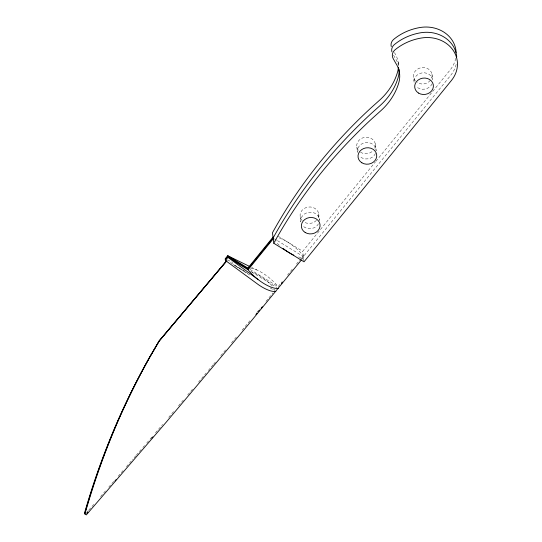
<?xml version="1.0" encoding="UTF-8"?>
<svg xmlns="http://www.w3.org/2000/svg" width="542" height="542" viewBox="0 0 542 542"><rect width="100%" height="100%" fill="white"/><g stroke="black" fill="none" stroke-linecap="round" stroke-linejoin="round"><path stroke-width="0.41" stroke-dasharray="2.71 2.03" d="M303.927 261.068L302.727 251.312L375.376 161.943M375.911 161.286L450.151 69.945A31.28 27.385 -7 0 0 455.747 58.116M250.031 269.415L278.127 286.657L282.314 281.501M287.558 275.058L293.317 267.965M296.46 264.096L303.269 255.722A23.76 8.496 39.1 0 0 279.326 238.019M301.277 259.144L450.802 75.196A31.28 27.385 -7 0 0 456.527 62.581M301.908 259.34L303.479 257.409A23.76 8.496 39.1 0 1 297.172 256.535M265.987 301.386L272.951 292.965M249.889 320.803L241.19 331.257M256.874 312.395L260.099 308.513M231.563 342.795L236.908 336.386M213.751 364.055L215.37 362.124M220.777 355.674L226.725 348.581M198.568 382.083L206.163 373.072M208.331 370.498L213.209 364.698M183.345 400.084L178.467 405.829M187.695 394.942L193.677 387.869M168.718 417.299L173.596 411.568M150.032 439.196L152.221 436.635M155.5 432.794L162.614 424.461M134.118 457.746L135.764 455.829M136.313 455.185L142.35 448.153M142.898 447.516L144.545 445.592M146.74 443.038L149.484 439.84M118.163 476.269L124.213 469.243M126.415 466.689L133.02 459.027M105.466 490.93L99.389 497.935M108.779 487.102L113.745 481.364M86.652 512.576L88.319 510.666M88.868 510.029L94.958 503.03M251.576 267.409L259.577 271.318A23.76 8.496 39.1 0 1 278.127 286.657M227.444 259.875L232.667 262.436M250.573 271.21L257.084 274.387A23.76 8.496 39.1 0 1 273.066 286.752M230.458 262.633L246.231 272.098M278.242 236.278L302.727 251.312M274.564 238.88L276.725 240.208M277.443 240.648L303.378 256.562M251.678 271.989L276.894 287.463M233.236 264.482L247.721 273.371M273.575 289.245L275.018 290.126M235.411 266.034L251.014 275.831M270.16 287.849L274.421 290.526M393.587 55.223L395.037 57.838A29.986 26.253 -7 0 1 398.485 65.69M432.008 74.234L432.651 79.491A9.383 8.218 -7 0 0 421.961 72.926A9.383 8.218 -7 0 0 414.142 82.54L413.492 77.289M398.167 62.113L398.641 66.063M375.342 143.948L376.175 150.703M356.826 147.004L357.476 152.255A9.383 8.218 -7 0 1 366.107 142.532A9.383 8.218 -7 0 1 376.094 150.629M318.676 213.663L319.509 220.418M300.16 216.712L300.81 221.969A9.383 8.218 -7 0 1 309.441 212.247A9.383 8.218 -7 0 1 319.428 220.343M358.303 150.283A9.383 8.218 -7 0 1 365.051 137.322A9.383 8.218 -7 0 1 374.82 148.196M371.961 151.719A9.383 8.218 -7 0 1 360.559 152.275M375.464 153.454A9.383 8.218 -7 0 1 359.434 156.096M302.124 220.553A9.383 8.218 -7 0 1 307.978 207.098A9.383 8.218 -7 0 1 318.154 217.911M316.474 220.404A9.383 8.218 -7 0 1 303.893 221.99M318.472 223.832A9.383 8.218 -7 0 1 302.768 225.811M394.393 52.588A29.986 26.253 -7 0 1 398.445 65.514M415.457 81.131A9.383 8.218 -7 0 1 421.31 67.669A9.383 8.218 -7 0 1 431.486 78.488M430.314 80.406A9.383 8.218 -7 0 1 417.225 82.567M432.13 83.739A9.383 8.218 -7 0 1 416.1 86.381M279.265 245.248A23.76 8.496 39.1 0 1 275.79 241.813M250.336 268.06A23.76 8.496 39.1 0 1 256.8 269.97"/><path stroke-width="0.81" d="M301.386 259.984L244.72 328.96L166.103 422.306L86.307 514.9L84.925 514.012C93.719 482.915 104.559 452.414 117.336 422.733A844.727 746.354 -4.8 0 1 149.748 357.307L159.185 341.087L226.902 260.688M84.823 513.206C93.651 482.258 104.511 451.906 117.289 422.367A844.951 739.722 -7 0 1 149.727 357.164L159.172 340.986L226.346 261.23M84.728 512.407C93.583 481.601 104.464 451.391 117.248 422.001A844.727 732.228 -9.1 0 1 149.707 357.015L159.158 340.884L226.332 261.129M225.309 259.618L227.803 256.549L247.972 268.934L273.121 237.992A534.717 468.125 -7 0 1 371.534 113.237L380.138 105.521A68.001 59.532 -7 0 0 398.133 77.56A29.986 26.253 -7 0 0 399.014 69.064M275.837 291.413A23.76 8.496 39.1 0 1 258.338 284.631L225.418 260.465L227.911 257.396L227.701 255.709L249.334 266.312M278.331 288.344A23.76 8.496 39.1 0 1 260.837 281.562L257.958 279.435A23.76 8.496 39.1 0 1 248.08 269.774L247.87 268.087L273.019 237.152M273.222 238.839L248.08 269.774L227.911 257.396L257.958 279.435M281.373 283.635L282.423 282.348M261.271 308.059L262.342 306.765M255.899 314.529L256.976 313.242M258.588 311.298L259.659 310.004M151.774 438.119L152.871 436.838M114.951 480.937L116.056 479.656M86.761 513.423L87.865 512.149M273.764 243.25L304.021 261.813L451.445 80.446A31.28 27.385 -7 0 0 452.909 49.952A31.28 27.385 -7 0 0 421.439 38.001A51.036 44.681 -7 0 0 394.772 50.04A8.435 7.385 -7 0 0 393.14 58.522L395.68 63.089A29.986 26.253 -7 0 1 398.776 82.811A68.001 59.532 -7 0 1 380.782 110.778L372.178 118.488A534.717 468.125 -7 0 0 273.764 243.25L272.477 232.742A534.717 468.125 -7 0 1 370.891 107.987L379.495 100.27A68.001 59.532 -7 0 0 397.489 72.31A29.986 26.253 -7 0 0 398.39 67.222M247.87 268.087L227.701 255.709L225.208 258.778L225.418 260.465M84.721 512.366L84.925 514.053M391.27 46.605A8.435 7.385 -7 0 1 393.485 39.539A51.036 44.681 -7 0 1 420.145 27.5A31.28 27.385 -7 0 1 456.147 52.547M391.913 51.856A8.435 7.385 -7 0 1 394.129 44.79A51.036 44.681 -7 0 1 420.788 32.75A31.28 27.385 -7 0 1 456.743 56.998M293.872 255.214A23.76 8.496 39.1 0 1 283.107 248.493M361.846 162.783A9.383 8.218 -7 0 0 376.69 156.597A9.383 8.218 -7 0 0 363.587 148.555A9.383 8.218 -7 0 0 361.846 162.783M305.18 232.491A9.383 8.218 -7 0 0 320.024 226.312A9.383 8.218 -7 0 0 306.921 218.27A9.383 8.218 -7 0 0 305.18 232.491M418.512 93.068A9.383 8.218 -7 0 0 433.356 86.889A9.383 8.218 -7 0 0 420.253 78.847A9.383 8.218 -7 0 0 418.512 93.068"/></g></svg>
